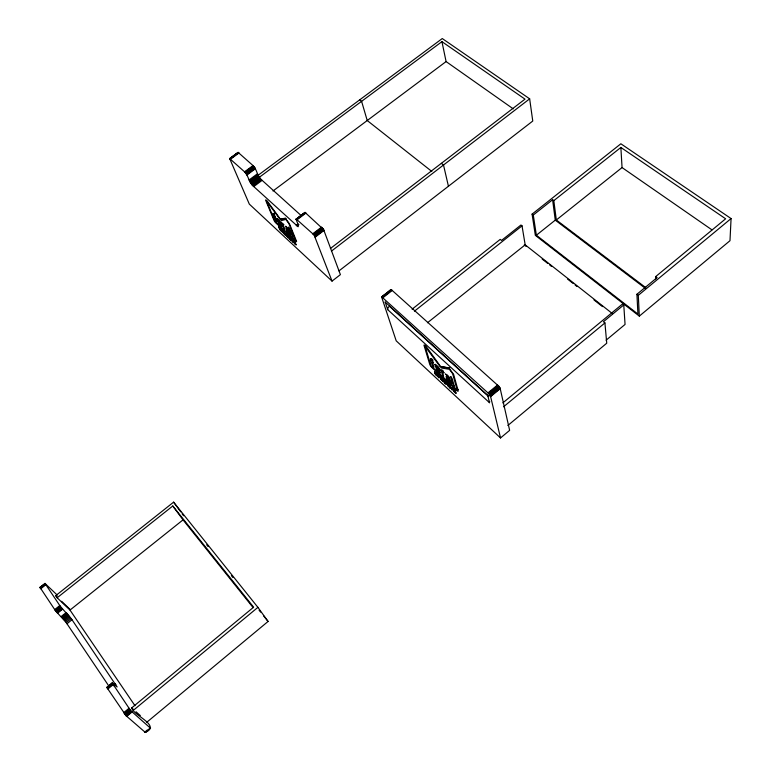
<?xml version="1.0" encoding="UTF-8"?>
<svg xmlns="http://www.w3.org/2000/svg" width="771" height="771" viewBox="0 0 771 771"><rect width="100%" height="100%" fill="white"/><g stroke="black" fill="none" stroke-linecap="round" stroke-linejoin="round"><path stroke-width="1.16" d="M731.072 218.569L729.983 240.706L639.323 316.12L535.344 235.357L532.086 214.126L620.867 143.782L731.072 218.569L638.292 295.322L639.323 316.12M296.054 219.234L305.017 212.391L323.589 229.565L340.397 274.64L332.041 281.116L249.312 204.103L229.662 158.556L244.561 171.817C248.773 175.971 248.782 182.92 253.765 186.572L298.107 226.761L298.493 225.672L296.054 219.234L305.017 212.391M381.606 296.98L390.907 289.597L391.774 290.069L499.01 386.444L500.225 388.709L509.641 430.363L500.533 437.947L396.207 340.84L381.606 296.98L391.119 289.645M109.26 686.672L66.21 622.602L55.464 610.709L39.947 587.329L40.545 587.772M301.259 215.649L262.14 180.347C257.109 176.723 257.244 169.707 253.013 165.572L238.152 152.398L238.066 153.024M57.324 595.164L44.949 583.377L60.533 606.671L71.221 618.583L117.134 686.98L112.672 683.241C111.708 686.248 104.615 685.891 107.873 688.985L126.087 715.739L145.256 732.363L147.039 730.6M145.256 732.363C161.602 725.694 132.901 715.189 131.677 707.903L253.63 607.172L172.791 505.988L57.15 597.776L55.714 595.655L173.6 502.152L257.919 607.355L268.077 621.455L146.779 722.263M145.411 732.45L150.576 728.007M606.093 340.204L625.059 324.437L623.768 304.93L622.544 303.976L502.837 402.896M507.848 425.486L606.738 343.22L604.927 322.924L603.442 321.738L623.768 304.93M145.334 732.026L146.827 730.233M145.015 732.171L150.393 728.094M503.55 406.789L604.927 322.924M123.717 712.645L129.056 708.241L112.152 682.913L112.672 683.241M124.16 713.281L129.489 708.877L129.056 708.241M124.574 713.869L129.913 709.465L129.489 708.877M124.979 714.409L130.318 710.004L129.913 709.465M125.365 714.9L130.704 710.496L130.318 710.004M655.793 278.938L655.726 276.558L725.636 218.791L620.867 147.454L553.809 200.633L556.325 219.995L645.819 287.679M125.74 715.343L131.07 710.939L150.152 727.901M126.087 715.739L131.427 711.334M126.425 716.086L131.754 711.681M133.335 710.351L257.919 607.355M532.086 214.126L533.291 215.042L536.365 235.232L637.935 314.057L636.923 294.271L657.104 277.589L655.726 276.558M126.743 716.375L132.072 711.97M381.655 296.816L487.956 392.882L497.584 384.97M487.956 392.882L488.486 393.383L498.124 385.471M488.486 393.383L488.959 393.885L498.596 385.963M500.533 437.947L490.607 396.622L489.383 394.366L499.01 386.444M489.739 394.839L499.367 386.917M490.038 395.301L499.675 387.379M490.289 395.754L499.916 387.832M490.472 396.188L500.1 388.276M490.607 396.622L500.225 388.709M113.385 684.841L115.11 683.424M114.166 686.017L115.891 684.6M106.899 687.337L112.229 682.904M107.15 687.318L112.402 683.01M107.005 687.578L112.267 683.27M107.198 687.934L112.47 683.617M107.487 688.407L112.759 684.089M107.873 688.985L113.144 684.677M65.429 621.513L70.45 617.504M66.21 622.602L71.221 618.583M67 623.758L72.021 619.739M536.365 235.232L555.265 220.149L552.605 199.737L533.291 215.042M427.491 322.75L525.176 244.841L522.025 225.845L520.955 225.016L501.516 240.427L500.215 239.386L412.1 309.2M556.325 219.995L622.052 167.567L620.867 147.454M61.16 616.53L66.19 612.521M57.15 597.776L69.997 610.073L183.035 519.866L172.791 505.988M61.834 617.185L66.855 613.176M62.518 617.908L67.54 613.899M63.222 618.699L68.243 614.699M63.945 619.566L68.956 615.566M64.677 620.501L69.689 616.501M54.693 609.61L59.762 605.582M55.078 610.179L60.148 606.141M55.464 610.709L60.533 606.671M55.83 611.21L60.899 607.172M56.196 611.673L61.266 607.635M56.553 612.097L61.622 608.068M56.9 612.492L61.969 608.454M57.237 612.849L62.306 608.82M57.574 613.176L62.634 609.148M414.432 311.185L522.025 225.845M39.928 587.396L45.065 583.416M39.996 587.579L45.007 583.628M41.923 586.201L45.258 583.57M40.159 587.868L45.161 583.917M42.212 586.461L45.537 583.83M40.4 588.273L45.412 584.312M40.738 588.784L45.749 584.823M381.635 297.259L387.109 292.97M388.931 291.534L390.907 289.597M382.271 296.97L391.408 289.8M389.037 291.93L390.858 290.494M382.638 297.249L391.774 290.069M383.081 297.625L392.217 290.455M338.98 270.891L532.761 121.047L529.658 98.833L442.265 38.55L257.687 175.586M330.374 248.532L525.003 99.141L441.937 41.653L250.98 183.488M331.453 251.095L529.658 98.833M296.151 218.964L312.775 233.777L321.574 227.079M312.775 233.777L313.199 234.172L321.989 227.474M313.199 234.172L313.585 234.577L322.384 227.879M313.585 234.577L313.932 234.991L322.731 228.283M332.041 281.116L314.26 235.415L323.049 228.708M314.549 235.839L323.338 229.132M314.799 236.273L323.589 229.565M315.021 236.707L323.81 230.009M315.204 237.16L323.993 230.452M296.122 219.533L305.258 212.517M296.854 219.33L305.567 212.738M297.24 219.668L305.962 213.066M296.228 225.363L298.136 223.918M296.999 226.038L298.917 224.592M273.001 190.977L446.091 61.574L441.937 41.653M252.984 185.84L261.359 179.604M253.765 186.572L262.14 180.347M249.023 180.019L257.418 173.793M249.438 180.925L257.822 174.699M249.9 181.802L258.285 175.576M250.421 182.65L258.796 176.434M251.597 184.288L259.972 178.072M252.271 185.079L260.637 178.853M244.561 171.817L253.013 165.572M244.947 172.184L253.389 165.929M245.294 172.559L253.746 166.305M245.631 172.945L254.073 166.69M245.93 173.34L254.382 167.085M246.209 173.754L254.661 167.5M246.469 174.169L254.912 167.924M246.701 174.603L255.134 168.357M246.903 175.056L255.336 168.801M229.604 158.662L238.027 152.407M229.787 158.556L238.152 152.398M229.623 158.865L238.355 152.494M231.57 157.804L234.355 155.761M230.259 158.845L238.634 152.687M230.606 159.144L238.981 152.986M286.118 218.704L282.899 219.523A2.602 0.578 53.1 0 1 281.531 218.492M449.821 367.96L443.47 366.996A2.939 0.732 50.7 0 1 443.132 366.861M274.649 213.885L274.409 213.085M450.823 380.546L451.083 380.72A2.727 0.675 50.6 0 0 451.401 380.864M622.052 167.567L711.922 229.835M446.091 61.574L513.274 108.875M552.605 199.737L553.809 200.633M555.265 220.149L645.231 288.238M636.923 294.271L638.292 295.322M359.7 99.854L361.599 101.338L367.227 120.527L431.808 171.432M441.369 163.346L443.508 165.013L448.433 186.254M525.176 244.841L612.531 313.701M524.27 244.937L526.159 246.421M542.167 259.056L547.824 263.509M549.704 265.002L551.583 266.487M567.601 279.112L573.248 283.574M575.137 285.058L577.016 286.542M593.978 299.919L602.45 306.607M131.677 707.903L133.402 709.436M135.995 711.739L140.322 715.575M489.758 401.315A3.18 1.436 -47.2 0 0 489.508 402.693L387.736 309.682L385.201 302.068L487.725 395.369A1.484 0.675 -47.2 0 0 488.438 395.562M488.833 396.708L389.442 306.232A2.968 1.6 -47.5 0 0 387.736 309.682M289.038 236.668L288.489 236.167L290.301 239.742L287.535 234.538L288.335 235.781M287.246 235.666L285.983 234.779L288.556 238.143C287.891 234.75 283.641 231.396 287.265 235.675M288.344 235.801L289.058 236.649M431.876 358.987L432.627 359.739M55.714 595.655L57.401 597.265M61.603 601.303L70.026 609.379M282.311 230.539L281.714 230.086L282.658 232.64L280.808 228.814L282.331 230.529M488.959 393.885L489.383 394.366M206.676 544.779L208.18 546.649M231.387 575.638L232.881 577.508M259.085 610.227L260.588 612.097M263.586 615.836L268.077 621.455M183.035 519.866L253.139 607.683M173.6 502.152L180.703 511.848M182.12 513.785L183.546 515.732M69.997 610.073L134.973 705.696M288.036 229.71L287.535 228.63M279.275 220.805L279.478 221.287M447.575 376.518L448.028 377.491A2.159 0.53 50.6 0 0 448.337 377.963M304.95 213.355L304.757 212.661M442.737 370.041L443.277 371.901M487.725 395.369L489.508 402.693M458.446 389.606A2.93 0.723 50.4 0 1 458.196 389.403M442.94 366.736A2.939 0.732 50.7 0 1 442.727 366.591M385.471 302.348A1.378 0.752 -47.6 0 1 385.201 302.068M285.704 235.136C284.644 235.463 282.041 230.866 283.333 231.127A2.458 0.53 53 0 1 283.776 231.541L285.357 234.191L283.815 232.794L284.085 233.449L285.704 235.136M434.921 364.596L436.463 369.164A3.286 0.8 50.7 0 0 437.234 370.244L439.663 372.605A3.18 0.771 50.7 0 0 440.482 372.875L437.128 369.357L436.627 367.854L440.193 371.073L438.844 367.728L435.885 364.644A3.257 0.79 50.8 0 0 435.249 364.336L434.94 364.49M273.907 214.415L275.661 217.316L274.678 216.487L277.011 222.173L273.088 214.926L272.982 213.23L274.63 214.849L273.956 214.377M283.362 231.579L284.74 233.391L283.391 231.551M287.756 236.909L286.494 235.367L287.756 236.909M289.376 232.707C286.012 231.869 286.812 226.944 289.376 232.707M447.132 377.906C448.52 382.956 452.057 379.987 447.132 377.906M278.543 226.992C282.408 235.107 280.875 228.582 278.562 226.944M296.122 244.802C295.052 245.159 292.382 240.456 293.751 240.793A2.477 0.54 52.8 0 1 294.204 241.207L295.785 243.867L294.223 242.46L294.483 243.106L296.122 244.802M439.942 376.797L440.81 379.342L442.959 381.279L441.031 379.168L440.839 378.542L442.805 380.325L441.272 377.568A2.766 0.665 50.7 0 0 440.713 377.048L439.942 376.797M277.733 219.6L280.259 222.906L277.733 219.6M276.789 218.511L278.88 223.494A2.92 0.636 53.1 0 0 279.594 224.477L281.55 226.395A2.824 0.617 53.1 0 0 282.061 226.433L279.295 223.494L278.61 221.952L281.415 224.457L279.767 221.084L277.338 218.521A2.891 0.626 53.1 0 0 276.914 218.376L276.789 218.511M293.77 241.236L295.158 243.058L293.847 241.198M430.758 358.746L430.999 360.076L430.382 359.932L432.916 366.35L433.928 367.295L432.329 361.888L433.61 362.862L431.866 360.269L432.926 360.587L432.743 359.932L430.758 358.746M452.394 387.977L452.278 390.193L449.657 385.375L451.748 389.23L451.748 387.35L452.394 387.977M453.088 388.989L453.926 391.514L456.114 393.489L454.158 391.35L453.974 390.733L455.969 392.545L454.447 389.789A2.795 0.675 50.4 0 0 453.878 389.259L453.088 388.989M289.462 236.842L291.303 240.697L289.462 236.842M282.456 223.638C277.232 216.015 288.98 238.808 282.861 224.602C284.557 225.855 283.959 223.995 282.485 223.542M286.08 228.804L287.246 231.435L289.472 233.69A2.419 0.53 52.9 0 0 289.751 233.738L290.831 234.991L287.824 228.409A2.814 0.617 53 0 0 287.043 227.445L286.773 227.156A4.106 0.896 53 0 0 285.896 226.356C283.333 225.392 292.113 232.63 286.263 228.688A2.477 0.54 53 0 0 286.08 228.804M434.516 371.728C433.938 374.648 439.923 377.761 435.972 374.754C431.548 367.748 442.718 379.727 434.516 371.728M444.144 381.78L445.599 383.553L444.192 381.741M425.033 346.324L431.114 366.013L457.136 389.991L452.664 373.742L449.454 369.28L442.062 368.133A2.939 0.723 50.7 0 1 439.509 365.811L425.033 346.324M449.936 388.015L448.433 384.247L449.936 388.015M445.445 374.147C445.946 374.619 454.225 382.483 446.428 376.547A2.795 0.684 50.6 0 0 446.081 376.547L446.949 379.101L449.695 381.857A2.727 0.665 50.6 0 0 450.129 382.021L451.469 383.466L449.088 377.067A3.171 0.781 50.6 0 0 448.202 375.969L447.874 375.612A4.636 1.137 50.6 0 0 446.746 374.59L445.445 374.147M442.487 371.844L443.595 376.2L442.544 375.246L440.771 369.203L444.173 372.885L442.487 371.844M443.229 379.785L445.204 381.934L443.527 381.182L444.703 383.226A2.38 0.569 50.6 0 0 445.272 383.756C447.806 386.416 445.214 379.756 443.229 379.785M448.847 383.987L448.028 383.023L448.847 383.987M266.525 201.077L275.141 221.634L295.669 240.61L288.817 223.465L285.877 219.417L281.617 220.496A2.602 0.569 53.1 0 1 279.603 218.675L266.525 201.077M293.153 242.393C286.523 234.278 293.028 238.412 293.153 242.393M438.429 375.535L439.027 377.886L438.545 377.482C433.331 370.041 441.648 377.588 438.429 375.535M446.033 382.011L448.664 386.849L447.122 383.283L447.758 383.621L446.033 382.011M440.578 377.405L442.12 379.428L440.578 377.405M436.107 365.656C438.256 372.075 440.684 367.94 436.107 365.656M453.733 389.606L455.285 391.649L453.733 389.606M293.038 236.976L288.556 227.262L293.038 236.976M289.607 236.495L288.952 235.56L289.607 236.495M285.309 218.222L280.307 219.041L267.479 201.395A2.544 0.559 53.3 0 0 266.352 200.219L265.783 199.93A2.535 0.559 53.3 0 0 265.658 200.296L273.975 220.246A2.554 0.549 53.1 0 0 276.076 223.147L295.669 241.294A2.592 0.569 52.8 0 0 296.44 241.034L289.51 223.889L285.309 218.222M454.225 386.03L453.155 385.057L450.727 376.527L452.085 378.416L454.225 386.03M448.992 368.095L440.511 366.408L426.517 346.96A2.862 0.704 51 0 0 425.149 345.543L424.339 345.051A2.853 0.704 51 0 0 423.992 345.273L429.755 364.413A2.872 0.694 50.8 0 0 432.039 367.603L456.808 390.54A2.93 0.713 50.4 0 0 458.167 390.704L453.618 374.388L448.992 368.095"/></g></svg>
